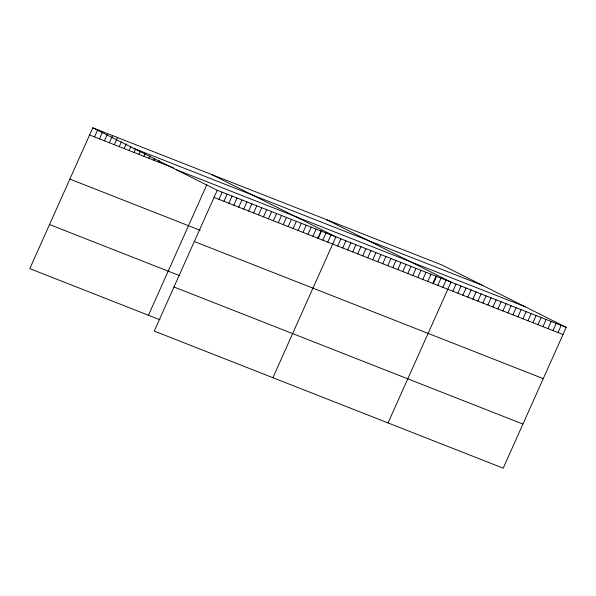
<?xml version="1.0" encoding="UTF-8"?>
<svg xmlns="http://www.w3.org/2000/svg" width="596" height="596" viewBox="0 0 596 596"><rect width="100%" height="100%" fill="white"/><g stroke="black" fill="none" stroke-linecap="round" stroke-linejoin="round"><path stroke-width="0.89" d="M566.2 327.353L217.249 190.266L154.252 331.085L503.21 468.173L566.2 327.353L441.748 264.915L92.79 127.827L29.8 268.647L160.123 319.843M94.526 136.938L97.737 129.772M99.472 138.875L102.676 131.709M104.419 140.82L107.265 134.45M109.359 142.764L112.562 135.597M114.305 144.701L117.509 137.534M119.245 146.646L121.383 141.87M124.191 148.59L126.33 143.807M129.131 150.527L130.911 146.549M134.078 152.472L135.501 149.283M139.017 154.416L140.447 151.228M143.964 156.353L145.029 153.969M148.911 158.298L149.976 155.906M153.85 160.242L154.565 158.648M158.797 162.179L159.505 160.592M148.441 315.254L206.819 184.753M218.985 199.377L222.189 192.21M223.925 201.321L227.136 194.154M228.871 203.258L232.075 196.091M233.811 205.203L237.022 198.036M238.758 207.147L241.961 199.98M243.704 209.084L246.908 201.917M248.644 211.029L251.855 203.862M253.591 212.973L256.794 205.806M258.53 214.91L261.741 207.743M263.477 216.855L266.68 209.688M268.416 218.799L271.627 211.632M273.363 220.736L276.566 213.569M278.31 222.68L281.513 215.514M283.249 224.625L286.452 217.458M288.196 226.562L291.399 219.395M293.135 228.506L296.346 221.34M298.082 230.451L301.285 223.284M303.021 232.395L306.232 225.221M307.968 234.332L311.172 227.165M312.907 236.277L316.118 229.11M317.854 238.221L321.058 231.054M318.1 238.653L321.624 230.779M322.801 240.158L326.005 232.991M327.74 242.103L330.944 234.936M272.901 377.693L335.891 236.88L211.438 174.434M337.694 246.014L340.897 238.847M342.7 247.981L345.904 240.814M347.706 249.947L350.91 242.781M352.713 251.914L355.916 244.747M357.719 253.881L360.923 246.714M362.726 255.848L365.929 248.681M367.732 257.815L370.935 250.648M372.738 259.781L375.942 252.615M377.745 261.748L380.948 254.581M382.751 263.715L385.955 256.548M387.758 265.682L390.961 258.515M392.764 267.649L395.975 260.482M397.77 269.615L400.981 262.449M402.777 271.582L405.988 264.415M407.783 273.549L410.994 266.382M412.79 275.516L416.001 268.349M417.796 277.483L421.007 270.316M422.802 279.45L426.013 272.283M427.809 281.416L431.02 274.249M432.823 283.383L436.026 276.216M433.255 283.897L436.779 276.022M437.829 285.35L441.033 278.183M442.835 287.317L446.039 280.15M388.056 422.937L451.045 282.117L326.593 219.678M452.848 291.25L456.052 284.083M457.855 293.217L461.058 286.05M462.861 295.184L466.065 288.017M467.867 297.151L471.071 289.984M472.874 299.118L476.077 291.951M477.88 301.084L481.084 293.917M482.887 303.051L486.09 295.884M487.893 305.018L491.097 297.851M492.899 306.985L496.103 299.818M497.906 308.952L501.109 301.785M502.912 310.918L506.116 303.751M507.919 312.885L511.13 305.718M512.925 314.852L516.136 307.685M517.931 316.819L521.142 309.652M522.938 318.785L526.149 311.619M527.944 320.752L531.155 313.585M532.951 322.719L536.162 315.552M537.957 324.686L541.168 317.519M542.963 326.653L546.174 319.486M547.977 328.62L551.181 321.453M552.984 330.586L556.187 323.419M557.99 332.553L561.194 325.386M133.862 148.434L482.812 285.521M89.586 134.994L173.622 168.005M176.178 169.659L525.128 306.754M214.038 197.432L562.997 334.52M69.859 179.098L200.181 230.294M194.311 241.536L543.261 378.631M49.528 224.536L179.858 275.739M173.987 286.981L522.938 424.069M92.79 127.827L217.249 190.266"/></g></svg>
